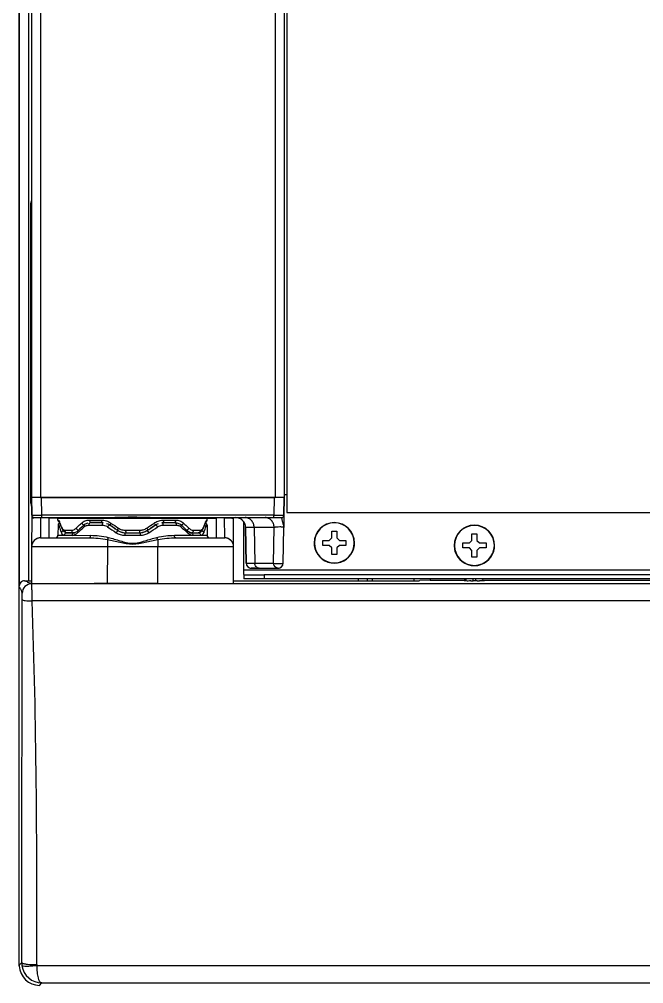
# Model space of a CAD drawing. Header units: millimetres. Extents: x -1584 to 3730, y -1918 to 2655.
# Drawn here: x 65.6 to 189, y -140.6 to 50.1 of the extents above; entities that cross this region are included whole.
import ezdxf

# ---------------------------------------------------------------- set-up
doc = ezdxf.new("R2010")
doc.units = ezdxf.units.MM
doc.header["$LTSCALE"] = 65.395
doc.layers.get('0').update_dxf_attribs({"linetype": 'CONTINUOUS'})
for name, color, linetype in [('02___PRT_ALL_AXES', 7, 'CONTINUOUS'), ('ASSI', 7, 'CONTINUOUS'), ('GEOM', 7, 'CONTINUOUS')]:
    doc.layers.add(name, color=color, linetype=linetype)

msp = doc.modelspace()

# ---------------------------------------------------------------- linework, layer by layer
at = {"linetype": 'Continuous'}
for p, q in [((118.46, 985.55), (118.46, -47.45)), ((67.96, 982.55), (67.96, -44.45)), ((69.76, 982.55), (69.76, -44.45)), ((116.16, 982.55), (116.16, -44.45)), ((117.96, 982.55), (117.96, -44.45)), ((68.02, -47.96), (67.96, -44.45)), ((67.96, -44.45), (68.02, -47.96)), ((69.16, -44.45), (67.96, -44.45)), ((69.2, -44.45), (69.16, -44.45)), ((69.76, -44.45), (69.2, -44.45)), ((69.96, -44.45), (69.76, -44.45)), ((69.76, -44.45), (69.96, -44.45)), ((115.96, -44.45), (69.96, -44.45)), ((70.02, -47.96), (69.96, -44.45)), ((69.96, -44.45), (115.96, -44.45)), ((115.96, -44.45), (115.9, -47.96)), ((116.16, -44.45), (115.96, -44.45)), ((115.96, -44.45), (116.16, -44.45)), ((116.71, -44.45), (116.16, -44.45)), ((116.76, -44.45), (116.71, -44.45)), ((117.96, -44.45), (116.76, -44.45)), ((117.9, -47.96), (117.96, -44.45)), ((117.96, -44.45), (117.9, -47.96)), ((118.46, -47.45), (875.46, -47.45)), ((68.52, -48.45), (70.02, -48.45)), ((70.02, -48.45), (70.02, -47.96)), ((115.9, -47.96), (70.02, -47.96)), ((70.02, -48.45), (73.17, -48.45)), ((73.17, -48.45), (84.47, -48.45)), ((87.96, -48.66), (73.21, -48.66)), ((73.21, -48.95), (73.27, -48.95)), ((73.45, -49.32), (73.45, -49.31)), ((73.49, -49.39), (73.51, -49.44)), ((73.58, -49.5), (73.58, -49.5)), ((73.6, -49.54), (73.61, -49.7)), ((79.43, -48.95), (81.8, -48.95)), ((79.72, -49.45), (80.84, -49.45)), ((79.74, -49.45), (79.72, -49.45)), ((79.72, -49.45), (80.2, -49.45)), ((80.2, -49.45), (81.09, -49.45)), ((80.84, -49.45), (81.09, -49.45)), ((81.09, -49.45), (81.11, -49.45)), ((81.09, -49.45), (81.11, -49.45)), ((81.11, -49.45), (82.01, -49.45)), ((81.11, -49.45), (81.52, -49.45)), ((81.52, -49.45), (82.01, -49.45)), ((82.01, -49.45), (82.02, -49.45)), ((82.01, -49.45), (82.01, -49.45)), ((82.01, -49.45), (82.15, -49.46)), ((82.01, -49.45), (82.01, -49.45)), ((102.71, -48.66), (87.96, -48.66)), ((91.44, -48.45), (102.75, -48.45)), ((93.76, -49.46), (93.91, -49.45)), ((93.9, -49.45), (93.91, -49.45)), ((93.91, -49.45), (94.8, -49.45)), ((93.91, -49.45), (93.91, -49.45)), ((94.12, -48.95), (96.49, -48.95)), ((94.8, -49.45), (94.83, -49.45)), ((94.83, -49.45), (95.08, -49.45)), ((95.08, -49.45), (96.2, -49.45)), ((96.2, -49.45), (96.18, -49.45)), ((102.32, -49.54), (102.31, -49.7)), ((102.33, -49.5), (102.34, -49.5)), ((102.39, -49.49), (102.41, -49.44)), ((102.41, -49.44), (102.43, -49.39)), ((102.43, -49.39), (102.46, -49.33)), ((102.46, -49.33), (102.47, -49.32)), ((102.47, -49.32), (102.47, -49.31)), ((102.65, -48.95), (102.71, -48.95)), ((102.75, -48.45), (115.9, -48.45)), ((115.9, -48.45), (115.9, -47.96)), ((115.9, -48.45), (117.4, -48.45)), ((117.4, -48.45), (117.4, -48.45)), ((117.9, -47.96), (117.85, -50.41)), ((73.57, -49.6), (73.61, -49.7)), ((73.61, -49.7), (73.61, -49.7)), ((73.9, -50.43), (74.04, -50.75)), ((74.02, -50.53), (74.04, -50.75)), ((74.04, -50.75), (74.04, -50.75)), ((74.56, -50.95), (75.92, -50.95)), ((74.95, -51.44), (75.01, -51.45)), ((75.01, -51.45), (75.2, -51.45)), ((75.01, -51.45), (75.01, -51.45)), ((75.2, -51.45), (75.49, -51.45)), ((75.49, -51.45), (75.77, -51.45)), ((75.77, -51.45), (76.13, -51.45)), ((76.13, -51.45), (76.33, -51.45)), ((83.55, -49.95), (83.55, -49.95)), ((84.98, -50.94), (85.42, -51.19)), ((84.98, -50.94), (84.98, -50.94)), ((86.49, -51.44), (86.64, -51.45)), ((86.59, -50.95), (89.33, -50.95)), ((86.64, -51.45), (86.64, -51.45)), ((86.64, -51.45), (86.95, -51.45)), ((86.95, -51.45), (87.03, -51.45)), ((87.03, -51.45), (87.68, -51.45)), ((87.68, -51.45), (88.24, -51.45)), ((88.24, -51.45), (88.89, -51.45)), ((88.89, -51.45), (88.97, -51.45)), ((88.97, -51.45), (89.28, -51.45)), ((89.28, -51.45), (89.43, -51.44)), ((89.28, -51.45), (89.28, -51.45)), ((90.8, -51.02), (90.94, -50.94)), ((90.94, -50.94), (90.94, -50.94)), ((92.37, -49.95), (92.49, -49.87)), ((92.37, -49.95), (92.37, -49.95)), ((99.59, -51.45), (99.65, -51.45)), ((99.59, -51.45), (99.8, -51.45)), ((99.65, -51.45), (100.84, -51.45)), ((99.8, -51.45), (100.15, -51.45)), ((99.99, -50.95), (101.36, -50.95)), ((100.15, -51.45), (100.43, -51.45)), ((100.43, -51.45), (100.73, -51.45)), ((100.73, -51.45), (100.91, -51.45)), ((100.84, -51.45), (100.91, -51.45)), ((100.9, -51.45), (100.96, -51.44)), ((100.91, -51.45), (100.91, -51.45)), ((101.88, -50.75), (102.02, -50.44)), ((101.9, -50.53), (101.88, -50.75)), ((101.88, -50.75), (101.88, -50.75)), ((102.31, -49.7), (102.31, -49.7)), ((110.32, -50.42), (110.44, -57.47)), ((110.32, -50.42), (110.32, -50.42)), ((110.44, -57.47), (110.32, -50.42)), ((112.01, -50.42), (110.32, -50.42)), ((112.01, -50.42), (112.14, -57.47)), ((115.97, -50.42), (112.01, -50.42)), ((115.84, -57.47), (115.97, -50.42)), ((117.73, -57.47), (117.85, -50.41)), ((127.36, -51.15), (128.36, -51.15)), ((127.36, -51.93), (127.36, -51.15)), ((128.36, -51.15), (128.36, -51.93)), ((125.56, -53.45), (125.56, -52.95)), ((125.56, -52.95), (126.34, -52.95)), ((126.34, -52.95), (126.86, -52.95)), ((126.86, -52.95), (127.36, -52.45)), ((127.36, -52.45), (127.36, -51.93)), ((128.36, -51.93), (128.36, -52.45)), ((128.36, -52.45), (128.86, -52.95)), ((128.86, -52.95), (129.38, -52.95)), ((129.38, -52.95), (130.16, -52.95)), ((130.16, -52.95), (130.16, -53.45)), ((154.56, -53.45), (155.06, -52.95)), ((155.06, -51.65), (156.06, -51.65)), ((155.06, -52.43), (155.06, -51.65)), ((155.06, -52.95), (155.06, -52.43)), ((156.06, -51.65), (156.06, -52.43)), ((156.06, -52.43), (156.06, -52.95)), ((156.06, -52.95), (156.56, -53.45)), ((125.56, -53.95), (125.56, -53.45)), ((126.34, -53.95), (125.56, -53.95)), ((126.86, -53.95), (126.34, -53.95)), ((127.36, -54.45), (126.86, -53.95)), ((127.36, -54.97), (127.36, -54.45)), ((127.36, -55.75), (127.36, -54.97)), ((128.86, -53.95), (128.36, -54.45)), ((128.36, -54.45), (128.36, -54.97)), ((128.36, -54.97), (128.36, -55.75)), ((129.38, -53.95), (128.86, -53.95)), ((130.16, -53.95), (129.38, -53.95)), ((130.16, -53.45), (130.16, -53.95)), ((153.26, -53.95), (153.26, -53.45)), ((153.26, -53.45), (154.04, -53.45)), ((153.26, -54.45), (153.26, -53.95)), ((154.04, -54.45), (153.26, -54.45)), ((154.04, -53.45), (154.56, -53.45)), ((154.56, -54.45), (154.04, -54.45)), ((155.06, -54.95), (154.56, -54.45)), ((155.06, -55.47), (155.06, -54.95)), ((156.56, -54.45), (156.06, -54.95)), ((156.06, -54.95), (156.06, -55.47)), ((156.56, -53.45), (157.08, -53.45)), ((157.08, -54.45), (156.56, -54.45)), ((157.08, -53.45), (157.86, -53.45)), ((157.86, -54.45), (157.08, -54.45)), ((157.86, -53.45), (157.86, -53.95)), ((157.86, -53.95), (157.86, -54.45)), ((128.36, -55.75), (127.36, -55.75)), ((155.06, -56.25), (155.06, -55.47)), ((156.06, -56.25), (155.06, -56.25)), ((156.06, -55.47), (156.06, -56.25)), ((110.44, -57.47), (112.14, -57.47)), ((112.19, -58.45), (111.44, -58.45)), ((111.44, -58.45), (113.02, -58.45)), ((112.14, -57.47), (115.84, -57.47)), ((113.02, -58.45), (116.73, -58.45))]:
    msp.add_line(p, q, dxfattribs=at)
for points in [[(73.45, -49.31), (73.44, -49.31), (73.46, -49.33), (73.49, -49.39)], [(73.49, -49.39), (73.51, -49.43), (73.57, -49.6)], [(73.51, -49.44), (73.51, -49.44), (73.53, -49.49)], [(102.31, -49.7), (102.34, -49.61), (102.41, -49.44)], [(102.41, -49.44), (102.41, -49.43), (102.43, -49.39)], [(73.61, -49.7), (73.72, -50), (73.9, -50.43)], [(74.04, -50.75), (74.25, -51.07), (74.38, -51.17)], [(74.38, -51.17), (74.61, -51.36), (74.95, -51.44)], [(82.8, -49.6), (83.11, -49.7), (83.55, -49.95)], [(83.55, -49.95), (83.96, -50.24), (84.54, -50.65), (84.98, -50.94)], [(85.42, -51.19), (86.11, -51.4), (86.49, -51.44)], [(89.43, -51.44), (89.78, -51.41), (90.48, -51.19), (90.8, -51.02)], [(90.94, -50.94), (91.36, -50.66), (91.95, -50.25), (92.37, -49.95)], [(92.49, -49.87), (92.88, -49.67), (93.11, -49.6)], [(100.96, -51.44), (101.3, -51.36), (101.54, -51.18)], [(101.54, -51.18), (101.66, -51.08), (101.88, -50.75)], [(102.02, -50.44), (102.2, -50.01), (102.31, -49.7)]]:
    msp.add_lwpolyline(points, dxfattribs=at)
for centre, radius, start, end in [((68.52, -47.95), 0.5, 181, 210.6677), ((68.52, -47.95), 0.5, 180.9998, 269.991), ((68.52, -47.95), 0.5, 210.6677, 224.4905), ((68.52, -47.95), 0.5, 224.4905, 240.3345), ((68.52, -47.95), 0.5, 240.3345, 270), ((73.71, -48.66), 0.5, 157.4989, 180), ((73.71, -48.95), 0.5, 180, 234.5291), ((73.71, -48.95), 0.5, 234.5291, 240.0084), ((73.71, -48.95), 0.5, 240.0084, 243.2396), ((68.89, -51.2), 4.98, 19.3808, 19.8577), ((80.83, -47), 7.67, 199.3873, 200.5402), ((79.72, -51.51), 2.06, 90.0081, 93.0946), ((164.59, 70.12), 144.44, 235.9373, 236.6406), ((4.48, 80.38), 156.78, 303.3868, 304.0347), ((94.22, -52.49), 3.56, 121.3195, 124.0803), ((96.2, -51.51), 2.06, 86.8993, 89.9923), ((95.09, -47), 7.66, 339.4587, 340.6128), ((107.02, -51.2), 4.98, 160.1424, 160.6195), ((102.21, -48.95), 0.5, 296.7615, 299.9917), ((102.21, -48.95), 0.5, 299.9917, 307.1124), ((102.21, -48.95), 0.5, 307.1124, 360), ((102.21, -48.66), 0.5, 0, 22.5111), ((108.32, -50.45), 2, 72.2025, 90.0028), ((108.32, -50.45), 2, 1, 90), ((108.32, -50.45), 2, 64.8584, 72.2025), ((108.32, -50.45), 2, 54.402, 64.8584), ((108.32, -50.45), 2, 45.1772, 54.402), ((108.32, -50.45), 2, 36.6014, 45.1772), ((108.32, -50.45), 2, 25.5146, 36.6014), ((117.4, -47.95), 0.5, 270.0066, 284.6402), ((117.4, -47.95), 0.5, 270, 284.6375), ((117.4, -47.95), 0.5, 284.6402, 299.6735), ((117.4, -47.95), 0.5, 284.6375, 299.6701), ((117.4, -47.95), 0.5, 299.6735, 324.7826), ((117.4, -47.95), 0.5, 299.6701, 324.7766), ((117.4, -47.95), 0.5, 324.7826, 329.3402), ((117.4, -47.95), 0.5, 324.7766, 329.334), ((117.4, -47.95), 0.5, 329.3402, 359.0045), ((117.4, -47.95), 0.5, 329.334, 359), ((81.06, -46.91), 7.91, 200.5431, 202.1901), ((81.61, -46.68), 8.51, 202.21, 206.855), ((76.33, -50.36), 1.09, 270.0352, 274.7607), ((76.3, -50.17), 1.28, 286.3626, 287.8597), ((99.63, -50.15), 1.31, 249.755, 253.3546), ((99.59, -50.36), 1.09, 265.1531, 269.9837), ((94.14, -46.61), 8.69, 333.1947, 337.7583), ((94.86, -46.91), 7.91, 337.8282, 339.4559), ((108.32, -50.45), 2, 18.8008, 25.5146), ((108.32, -50.45), 2, 1, 18.8008), ((111.44, -57.45), 1, 181, 203.25), ((111.44, -57.45), 1, 181, 269.9996), ((111.44, -57.45), 1, 203.25, 211.9825), ((111.44, -57.45), 1, 211.9825, 225.5), ((111.44, -57.45), 1, 225.5, 237.6277), ((111.44, -57.45), 1, 237.6277, 247.75), ((111.44, -57.45), 1, 247.75, 270), ((116.73, -57.45), 1, 270, 359), ((116.73, -57.45), 1, 270.0024, 292.0162), ((116.73, -57.45), 1, 292.0162, 313.9303), ((116.73, -57.45), 1, 313.9303, 314.9141), ((116.73, -57.45), 1, 336.4662, 359)]:
    msp.add_arc(centre, radius, start, end, dxfattribs=at)
for points, knots in [([(68.02, -47.96), (68.02, -47.96), (68.03, -47.96), (68.04, -47.96), (68.07, -47.96), (68.11, -47.96), (68.18, -47.96), (68.26, -47.96), (68.41, -47.96), (68.62, -47.96), (68.92, -47.96), (69.26, -47.96), (69.63, -47.96), (69.89, -47.96), (70.02, -47.96)], [0, 0, 0, 0, 0.00485, 0.010865, 0.019254, 0.043098, 0.07617, 0.118119, 0.168571, 0.292925, 0.444468, 0.617308, 0.804981, 1, 1, 1, 1]), ([(73.27, -48.95), (73.29, -48.95), (73.32, -48.97), (73.39, -49.06), (73.43, -49.15), (73.47, -49.22)], [0, 0, 0, 0, 0.120984, 0.321363, 1, 1, 1, 1]), ([(73.47, -49.22), (73.48, -49.24), (73.52, -49.33), (73.55, -49.42), (73.58, -49.5)], [0, 0, 0, 0, 0.221825, 1, 1, 1, 1]), ([(76.81, -50.53), (76.9, -50.44), (77.24, -50.11), (77.6, -49.78), (77.87, -49.54)], [0, 0, 0, 0, 0.244626, 1, 1, 1, 1]), ([(77.87, -49.54), (78.08, -49.35), (78.57, -49.05), (79.15, -48.95), (79.43, -48.95)], [0, 0, 0, 0, 0.500153, 1, 1, 1, 1]), ([(77.87, -49.54), (77.92, -49.66), (78.04, -49.79), (78.18, -49.89), (78.22, -49.9)], [0, 0, 0, 0, 0.757469, 1, 1, 1, 1]), ([(79.43, -48.95), (79.43, -49.05), (79.46, -49.22), (79.56, -49.38), (79.63, -49.42)], [0, 0, 0, 0, 0.561502, 1, 1, 1, 1]), ([(81.8, -48.95), (82.13, -48.95), (82.8, -49.06), (83.41, -49.35), (83.69, -49.54)], [0, 0, 0, 0, 0.491526, 1, 1, 1, 1]), ([(81.8, -48.95), (81.8, -49.01), (81.81, -49.14), (81.85, -49.31), (81.94, -49.45), (82.01, -49.45)], [0, 0, 0, 0, 0.337362, 0.634129, 1, 1, 1, 1]), ([(83.69, -49.54), (83.63, -49.63), (83.57, -49.75), (83.52, -49.88), (83.53, -49.94), (83.55, -49.95)], [0, 0, 0, 0, 0.673232, 0.885189, 1, 1, 1, 1]), ([(87.96, -48.38), (87.38, -48.38), (86.21, -48.41), (85.05, -48.45), (84.47, -48.45)], [0, 0, 0, 0, 0.501214, 1, 1, 1, 1]), ([(91.44, -48.45), (90.86, -48.45), (89.7, -48.41), (88.54, -48.38), (87.96, -48.38)], [0, 0, 0, 0, 0.498786, 1, 1, 1, 1]), ([(92.23, -49.54), (92.27, -49.61), (92.34, -49.72), (92.39, -49.85), (92.39, -49.9)], [0, 0, 0, 0, 0.60056, 1, 1, 1, 1]), ([(92.37, -49.45), (92.64, -49.29), (93.2, -49.04), (93.82, -48.95), (94.12, -48.95)], [0, 0, 0, 0, 0.507909, 1, 1, 1, 1]), ([(94.12, -48.95), (94.12, -49.01), (94.11, -49.14), (94.07, -49.31), (93.98, -49.45), (93.91, -49.45)], [0, 0, 0, 0, 0.337366, 0.634134, 1, 1, 1, 1]), ([(96.49, -48.95), (96.49, -49.05), (96.46, -49.22), (96.36, -49.38), (96.29, -49.42)], [0, 0, 0, 0, 0.561454, 1, 1, 1, 1]), ([(96.49, -48.95), (96.77, -48.95), (97.34, -49.05), (97.84, -49.35), (98.05, -49.54)], [0, 0, 0, 0, 0.499841, 1, 1, 1, 1]), ([(98.05, -49.54), (97.99, -49.66), (97.88, -49.79), (97.74, -49.89), (97.7, -49.9)], [0, 0, 0, 0, 0.757479, 1, 1, 1, 1]), ([(98.05, -49.54), (98.14, -49.62), (98.5, -49.95), (98.85, -50.28), (99.1, -50.53)], [0, 0, 0, 0, 0.25535, 1, 1, 1, 1]), ([(102.34, -49.5), (102.35, -49.47), (102.38, -49.38), (102.42, -49.28), (102.45, -49.22)], [0, 0, 0, 0, 0.277712, 1, 1, 1, 1]), ([(102.45, -49.22), (102.48, -49.15), (102.53, -49.06), (102.6, -48.97), (102.63, -48.95), (102.65, -48.95)], [0, 0, 0, 0, 0.678671, 0.879044, 1, 1, 1, 1]), ([(112.01, -50.42), (112.01, -50.16), (111.91, -49.65), (111.53, -49), (110.94, -48.56), (110.47, -48.45), (110.24, -48.45)], [0, 0, 0, 0, 0.263695, 0.51941, 0.763809, 1, 1, 1, 1]), ([(115.97, -50.42), (115.96, -50.16), (115.87, -49.65), (115.48, -49), (114.9, -48.56), (114.42, -48.45), (114.19, -48.45)], [0, 0, 0, 0, 0.263695, 0.51941, 0.763809, 1, 1, 1, 1]), ([(115.9, -47.96), (116.03, -47.96), (116.28, -47.96), (116.65, -47.96), (116.99, -47.96), (117.29, -47.96), (117.51, -47.96), (117.66, -47.96), (117.74, -47.96), (117.81, -47.96), (117.85, -47.96), (117.87, -47.96), (117.89, -47.96), (117.9, -47.96), (117.9, -47.96)], [0, 0, 0, 0, 0.19502, 0.382696, 0.555536, 0.707078, 0.831432, 0.881883, 0.923832, 0.956903, 0.980747, 0.989136, 0.99515, 1, 1, 1, 1]), ([(117.4, -48.45), (117.4, -48.45), (117.41, -48.47), (117.42, -48.51), (117.44, -48.57), (117.45, -48.65), (117.48, -48.75), (117.51, -48.92), (117.57, -49.16), (117.65, -49.47), (117.75, -49.78), (117.83, -50.1), (117.86, -50.31), (117.85, -50.42)], [0, 0, 0, 0, 0.008206, 0.027598, 0.058489, 0.100333, 0.152261, 0.213168, 0.356559, 0.518371, 0.685346, 0.846706, 1, 1, 1, 1]), ([(74.02, -50.53), (74.03, -50.55), (74.07, -50.63), (74.13, -50.71), (74.17, -50.76)], [0, 0, 0, 0, 0.269391, 1, 1, 1, 1]), ([(74.17, -50.76), (74.22, -50.82), (74.34, -50.91), (74.49, -50.95), (74.56, -50.95)], [0, 0, 0, 0, 0.524547, 1, 1, 1, 1]), ([(74.56, -50.95), (74.56, -51.04), (74.6, -51.21), (74.71, -51.34), (74.78, -51.38)], [0, 0, 0, 0, 0.509934, 1, 1, 1, 1]), ([(75.92, -50.95), (76.08, -50.95), (76.41, -50.86), (76.69, -50.65), (76.81, -50.53)], [0, 0, 0, 0, 0.460732, 1, 1, 1, 1]), ([(75.92, -50.95), (75.92, -51.04), (75.96, -51.2), (76.06, -51.34), (76.13, -51.38)], [0, 0, 0, 0, 0.520013, 1, 1, 1, 1]), ([(76.13, -51.38), (76.14, -51.39), (76.2, -51.43), (76.28, -51.45), (76.33, -51.45)], [0, 0, 0, 0, 0.258819, 1, 1, 1, 1]), ([(76.81, -50.53), (76.84, -50.58), (76.95, -50.76), (77.15, -50.91), (77.31, -50.94)], [0, 0, 0, 0, 0.253555, 1, 1, 1, 1]), ([(78.22, -49.9), (78.23, -49.91), (78.28, -49.93), (78.33, -49.95), (78.37, -49.95)], [0, 0, 0, 0, 0.268647, 1, 1, 1, 1]), ([(85.16, -50.53), (85.13, -50.58), (85.07, -50.66), (85.01, -50.79), (84.97, -50.87), (84.96, -50.93), (84.98, -50.94)], [0, 0, 0, 0, 0.377558, 0.693216, 0.905617, 1, 1, 1, 1]), ([(85.16, -50.53), (85.37, -50.66), (85.84, -50.88), (86.34, -50.95), (86.59, -50.95)], [0, 0, 0, 0, 0.498793, 1, 1, 1, 1]), ([(86.59, -50.95), (86.59, -50.97), (86.59, -51.05), (86.59, -51.14), (86.6, -51.2)], [0, 0, 0, 0, 0.259109, 1, 1, 1, 1]), ([(86.6, -51.2), (86.6, -51.22), (86.6, -51.3), (86.61, -51.37), (86.62, -51.42)], [0, 0, 0, 0, 0.32018, 1, 1, 1, 1]), ([(86.62, -51.42), (86.62, -51.42), (86.63, -51.44), (86.63, -51.45), (86.64, -51.45)], [0, 0, 0, 0, 0.687314, 1, 1, 1, 1]), ([(89.3, -51.42), (89.29, -51.42), (89.29, -51.44), (89.28, -51.45), (89.28, -51.45)], [0, 0, 0, 0, 0.687317, 1, 1, 1, 1]), ([(89.32, -51.2), (89.32, -51.22), (89.31, -51.3), (89.31, -51.37), (89.3, -51.42)], [0, 0, 0, 0, 0.320178, 1, 1, 1, 1]), ([(89.33, -50.95), (89.33, -50.97), (89.32, -51.05), (89.32, -51.14), (89.32, -51.2)], [0, 0, 0, 0, 0.259109, 1, 1, 1, 1]), ([(89.33, -50.95), (89.58, -50.95), (90.08, -50.88), (90.55, -50.66), (90.76, -50.53)], [0, 0, 0, 0, 0.501209, 1, 1, 1, 1]), ([(90.76, -50.53), (90.79, -50.58), (90.84, -50.66), (90.91, -50.79), (90.94, -50.87), (90.95, -50.93), (90.94, -50.94)], [0, 0, 0, 0, 0.377543, 0.693205, 0.905615, 1, 1, 1, 1]), ([(92.39, -49.9), (92.39, -49.91), (92.39, -49.93), (92.38, -49.95), (92.37, -49.95)], [0, 0, 0, 0, 0.316513, 1, 1, 1, 1]), ([(97.7, -49.9), (97.69, -49.91), (97.64, -49.93), (97.59, -49.95), (97.55, -49.95)], [0, 0, 0, 0, 0.268658, 1, 1, 1, 1]), ([(99.1, -50.53), (99.08, -50.58), (98.97, -50.76), (98.77, -50.91), (98.61, -50.94)], [0, 0, 0, 0, 0.253565, 1, 1, 1, 1]), ([(99.1, -50.53), (99.23, -50.65), (99.5, -50.86), (99.84, -50.95), (99.99, -50.95)], [0, 0, 0, 0, 0.539221, 1, 1, 1, 1]), ([(99.79, -51.38), (99.78, -51.39), (99.71, -51.43), (99.64, -51.45), (99.59, -51.45)], [0, 0, 0, 0, 0.258818, 1, 1, 1, 1]), ([(99.99, -50.95), (99.99, -51.04), (99.96, -51.2), (99.85, -51.34), (99.79, -51.38)], [0, 0, 0, 0, 0.520014, 1, 1, 1, 1]), ([(101.36, -50.95), (101.36, -51.04), (101.32, -51.21), (101.2, -51.34), (101.13, -51.38)], [0, 0, 0, 0, 0.509934, 1, 1, 1, 1]), ([(101.36, -50.95), (101.43, -50.95), (101.58, -50.91), (101.7, -50.82), (101.75, -50.76)], [0, 0, 0, 0, 0.475419, 1, 1, 1, 1]), ([(101.75, -50.76), (101.76, -50.74), (101.82, -50.67), (101.87, -50.59), (101.9, -50.53)], [0, 0, 0, 0, 0.231641, 1, 1, 1, 1]), ([(117.85, -50.42), (117.85, -50.39), (117.76, -50.35), (117.62, -50.33), (117.38, -50.31), (116.98, -50.3), (116.56, -50.32), (116.19, -50.36), (116.03, -50.4), (115.97, -50.42)], [0, 0, 0, 0, 0.036013, 0.119644, 0.247793, 0.407782, 0.749916, 0.894102, 1, 1, 1, 1]), ([(113.02, -58.45), (112.91, -58.45), (112.67, -58.4), (112.38, -58.17), (112.19, -57.85), (112.14, -57.6), (112.14, -57.47)], [0, 0, 0, 0, 0.236162, 0.480587, 0.736337, 1, 1, 1, 1]), ([(115.84, -57.47), (116, -57.49), (116.27, -57.51), (116.64, -57.52), (116.96, -57.52), (117.25, -57.52), (117.47, -57.51), (117.6, -57.5), (117.67, -57.49), (117.71, -57.48), (117.73, -57.47), (117.73, -57.47)], [0, 0, 0, 0, 0.250957, 0.419807, 0.593954, 0.754394, 0.883695, 0.932133, 0.967984, 0.990421, 1, 1, 1, 1]), ([(116.73, -58.45), (116.62, -58.45), (116.38, -58.4), (116.09, -58.17), (115.89, -57.85), (115.85, -57.6), (115.84, -57.47)], [0, 0, 0, 0, 0.236308, 0.480761, 0.736435, 1, 1, 1, 1])]:
    msp.add_open_spline(points, degree=3, knots=knots, dxfattribs=at)
for points in [[(73.27, -48.95), (73.27, -49.04), (73.3, -49.13), (73.34, -49.2)], [(73.34, -49.2), (73.38, -49.27), (73.45, -49.34), (73.52, -49.38)], [(79.63, -49.42), (79.66, -49.44), (79.69, -49.45), (79.72, -49.45)], [(96.29, -49.42), (96.26, -49.44), (96.23, -49.45), (96.2, -49.45)], [(102.58, -49.2), (102.54, -49.27), (102.47, -49.34), (102.4, -49.38)], [(102.65, -48.95), (102.65, -49.04), (102.62, -49.13), (102.58, -49.2)], [(74.78, -51.38), (74.85, -51.43), (74.93, -51.45), (75.01, -51.45)], [(76.42, -51.45), (76.5, -51.44), (76.58, -51.42), (76.66, -51.4)], [(99.26, -51.4), (99.33, -51.42), (99.41, -51.44), (99.49, -51.45)], [(101.13, -51.38), (101.07, -51.43), (100.99, -51.45), (100.91, -51.45)]]:
    msp.add_open_spline(points, degree=3, dxfattribs=at)
at = {"layer": '02___PRT_ALL_AXES', "linetype": 'Continuous'}
for p, q in [((73.21, -48.95), (73.21, -48.66)), ((102.71, -48.95), (102.71, -48.66))]:
    msp.add_line(p, q, dxfattribs=at)
at = {"layer": 'ASSI', "linetype": 'Continuous'}
for centre, radius, start, end in [((127.86, -53.45), 4, 0, 180), ((127.86, -53.45), 4, 0, 180), ((127.86, -53.45), 4, 0, 180), ((127.86, -53.45), 3.95, 0, 180), ((155.56, -53.95), 4, 0, 180), ((155.56, -53.95), 4, 0, 180), ((155.56, -53.95), 4, 0, 180), ((155.56, -53.95), 3.95, 0, 180), ((127.86, -53.45), 4, 180, 196.2728), ((127.86, -53.45), 4, 180, 196.2728), ((127.86, -53.45), 4, 180, 196.3063), ((127.86, -53.45), 3.95, 180, 360), ((127.86, -53.45), 4, 196.2728, 343.7272), ((127.86, -53.45), 4, 196.3063, 343.6937), ((127.86, -53.45), 4, 343.7272, 360), ((127.86, -53.45), 4, 343.7272, 360), ((127.86, -53.45), 4, 343.6937, 360), ((155.56, -53.95), 4, 180, 196.2728), ((155.56, -53.95), 4, 180, 196.2728), ((155.56, -53.95), 4, 180, 196.3063), ((155.56, -53.95), 3.95, 180, 360), ((155.56, -53.95), 4, 196.2728, 343.7272), ((155.56, -53.95), 4, 196.3063, 343.6937), ((155.56, -53.95), 4, 343.7272, 360), ((155.56, -53.95), 4, 343.7272, 360), ((155.56, -53.95), 4, 343.6937, 360)]:
    msp.add_arc(centre, radius, start, end, dxfattribs=at)
at = {"layer": 'GEOM', "linetype": 'Continuous'}
for p, q in [((65.56, -61.97), (65.56, 982.35)), ((65.56, 982.35), (65.56, -61.97)), ((67.36, 982.35), (67.36, -60.95)), ((67.76, 13.15), (67.76, -45.25)), ((118, -43.95), (117.96, -43.95)), ((118.46, -43.95), (118, -43.95)), ((68.02, -48.54), (68, -54.19)), ((68.02, -47.96), (68.02, -48.54)), ((69.77, -48.52), (69.75, -52.45)), ((69.77, -48.45), (69.77, -48.52)), ((70.02, -48.52), (69.77, -48.52)), ((71.42, -48.52), (70.02, -48.52)), ((71.42, -48.52), (71.42, -48.45)), ((71.42, -48.52), (71.42, -52.45)), ((73.19, -48.52), (73.17, -48.52)), ((73.21, -48.52), (73.19, -48.52)), ((73.24, -48.52), (73.21, -48.52)), ((79.74, -49.45), (79.72, -49.45)), ((79.72, -49.45), (79.74, -49.45)), ((80.2, -49.45), (79.74, -49.45)), ((79.74, -49.45), (80.2, -49.45)), ((80.84, -49.45), (80.2, -49.45)), ((80.2, -49.45), (80.84, -49.45)), ((81.09, -49.45), (80.84, -49.45)), ((80.84, -49.45), (81.09, -49.45)), ((81.11, -49.45), (81.09, -49.45)), ((81.09, -49.45), (81.52, -49.45)), ((81.52, -49.45), (81.11, -49.45)), ((82.01, -49.45), (81.52, -49.45)), ((81.52, -49.45), (82.01, -49.45)), ((93.91, -49.45), (94.83, -49.45)), ((94.83, -49.45), (95.07, -49.45)), ((95.07, -49.45), (96.18, -49.45)), ((96.18, -49.45), (96.2, -49.45)), ((102.71, -48.52), (102.68, -48.52)), ((102.73, -48.52), (102.71, -48.52)), ((102.75, -48.52), (102.73, -48.52)), ((104.49, -48.45), (104.49, -48.52)), ((104.49, -48.52), (104.49, -52.45)), ((106.16, -48.52), (104.49, -48.52)), ((106.16, -48.52), (106.16, -48.45)), ((106.18, -52.45), (106.16, -48.52)), ((107.91, -48.54), (107.91, -48.45)), ((107.91, -48.54), (107.91, -48.45)), ((107.93, -54.19), (107.91, -48.54)), ((73.23, -49.95), (73.21, -51.95)), ((73.23, -49.95), (73.31, -49.95)), ((75.01, -51.45), (74.95, -51.45)), ((74.95, -51.45), (75.01, -51.45)), ((75.02, -51.45), (75.01, -51.45)), ((75.01, -51.45), (75.02, -51.45)), ((76.33, -51.45), (75.02, -51.45)), ((75.02, -51.45), (75.2, -51.45)), ((75.2, -51.45), (75.49, -51.45)), ((75.49, -51.45), (75.77, -51.45)), ((75.77, -51.45), (76.13, -51.45)), ((76.13, -51.45), (76.33, -51.45)), ((76.42, -51.45), (76.33, -51.45)), ((76.33, -51.45), (76.42, -51.45)), ((76.61, -51.42), (76.42, -51.45)), ((76.42, -51.45), (76.42, -51.45)), ((76.95, -51.24), (76.61, -51.42)), ((77.14, -51.09), (76.95, -51.24)), ((77.14, -51.08), (77.14, -51.09)), ((78.4, -49.91), (78.22, -50.07)), ((78.4, -49.91), (78.4, -49.91)), ((79.32, -49.95), (81.95, -49.95)), ((83.45, -49.87), (83.55, -49.94)), ((84.74, -50.77), (84.98, -50.94)), ((84.98, -50.94), (85.02, -50.97)), ((85.02, -50.97), (85.11, -51.03)), ((85.11, -51.03), (85.12, -51.02)), ((86.49, -51.45), (86.64, -51.45)), ((86.64, -51.45), (87.03, -51.45)), ((87.03, -51.45), (87.07, -51.45)), ((87.07, -51.45), (87.68, -51.45)), ((87.68, -51.45), (88.24, -51.45)), ((88.24, -51.45), (88.85, -51.45)), ((88.85, -51.45), (88.89, -51.45)), ((88.89, -51.45), (89.28, -51.45)), ((89.28, -51.45), (89.43, -51.45)), ((90.79, -51.02), (90.81, -51.03)), ((90.81, -51.03), (90.9, -50.96)), ((90.9, -50.96), (90.94, -50.94)), ((90.94, -50.94), (91.18, -50.77)), ((92.37, -49.94), (92.46, -49.87)), ((93.97, -49.95), (96.6, -49.95)), ((97.7, -50.07), (97.52, -49.91)), ((97.52, -49.91), (97.52, -49.91)), ((98.78, -51.08), (98.78, -51.09)), ((98.95, -51.23), (98.78, -51.09)), ((99.3, -51.42), (98.95, -51.23)), ((99.49, -51.45), (99.3, -51.42)), ((99.49, -51.45), (99.59, -51.45)), ((99.49, -51.45), (99.49, -51.45)), ((99.59, -51.45), (99.65, -51.45)), ((99.65, -51.45), (99.8, -51.45)), ((99.8, -51.45), (100.15, -51.45)), ((100.15, -51.45), (100.43, -51.45)), ((100.43, -51.45), (100.73, -51.45)), ((100.73, -51.45), (100.84, -51.45)), ((100.84, -51.45), (100.9, -51.45)), ((100.9, -51.45), (100.97, -51.45)), ((102.61, -49.95), (102.69, -49.95)), ((102.69, -49.95), (102.7, -51.95)), ((109.96, -50.42), (109.96, -49.75)), ((109.96, -58.75), (109.96, -50.42)), ((69.75, -52.45), (72.71, -52.45)), ((72.71, -52.45), (72.74, -52.45)), ((72.74, -52.45), (79.4, -52.45)), ((73.21, -51.95), (74.5, -51.95)), ((76.03, -51.96), (79.68, -51.95)), ((82.99, -52.77), (82.99, -54.17)), ((86.43, -51.95), (89.48, -51.95)), ((92.93, -52.77), (92.93, -54.17)), ((96.23, -51.95), (99.91, -51.95)), ((96.51, -52.45), (103.2, -52.45)), ((101.41, -51.95), (102.7, -51.95)), ((103.2, -52.45), (106.18, -52.45)), ((68, -54.19), (67.96, -61.45)), ((68, -54.19), (67.96, -61.45)), ((82.99, -54.17), (82.96, -61.45)), ((82.99, -54.17), (92.93, -54.17)), ((92.95, -61.45), (92.93, -54.17)), ((107.95, -61.45), (107.93, -54.19)), ((109.96, -59.13), (109.96, -58.75)), ((109.96, -58.75), (881.16, -58.75)), ((66.58, -60.95), (67.86, -60.95)), ((67.86, -60.95), (67.94, -60.99)), ((107.95, -60.95), (109.96, -60.95)), ((109.96, -59.46), (109.96, -59.13)), ((109.96, -59.67), (109.96, -59.46)), ((109.96, -59.75), (109.96, -60.55)), ((109.96, -59.75), (111.13, -59.75)), ((111.13, -60.55), (109.96, -60.55)), ((109.96, -60.95), (113.96, -60.95)), ((111.13, -59.75), (112.43, -59.75)), ((112.43, -60.55), (111.13, -60.55)), ((112.43, -59.75), (113.96, -59.75)), ((113.96, -60.55), (112.43, -60.55)), ((113.96, -59.75), (113.96, -60.55)), ((877.16, -59.75), (113.96, -59.75)), ((877.16, -60.55), (113.96, -60.55)), ((113.96, -60.95), (139.86, -60.95)), ((132.56, -60.55), (132.56, -60.95)), ((134.36, -60.55), (134.36, -60.95)), ((135.36, -60.55), (135.36, -60.95)), ((143.56, -60.55), (143.56, -60.93)), ((146.79, -60.81), (144.79, -60.91)), ((146.79, -60.55), (146.79, -60.81)), ((146.79, -60.81), (153.35, -60.81)), ((153.35, -60.81), (153.54, -60.91)), ((155.29, -60.92), (155.29, -60.67)), ((155.29, -60.92), (155.83, -60.92)), ((155.83, -60.92), (155.83, -60.67)), ((155.83, -60.92), (156.09, -60.92)), ((157.58, -60.91), (157.76, -60.82)), ((157.76, -60.82), (238.36, -60.82)), ((65.56, -136.46), (65.56, -61.97)), ((82.96, -61.52), (68.02, -61.52)), ((80.46, -61.45), (80.36, -61.45)), ((82.96, -61.45), (80.46, -61.45)), ((85.33, -61.45), (82.96, -61.45)), ((92.95, -61.52), (82.96, -61.52)), ((90.59, -61.45), (85.33, -61.45)), ((92.95, -61.45), (90.59, -61.45)), ((107.95, -61.52), (92.95, -61.52)), ((883.6, -61.52), (107.95, -61.52)), ((191.56, -64.91), (68.1, -64.91)), ((65.56, -136.95), (65.56, -136.46)), ((65.56, -136.95), (66.05, -136.46)), ((65.56, -137.15), (65.56, -136.95)), ((65.56, -136.95), (65.56, -137.15)), ((69.05, -136.99), (212.78, -136.99)), ((69.56, -140.95), (70.04, -140.47)), ((70.04, -140.47), (212.78, -140.47))]:
    msp.add_line(p, q, dxfattribs=at)
for points in [[(79.11, -49.52), (78.61, -49.75), (78.4, -49.91)], [(97.52, -49.91), (97.29, -49.74), (96.8, -49.52), (96.31, -49.45)], [(78.22, -50.07), (78.02, -50.25), (77.47, -50.76), (77.14, -51.08)], [(98.78, -51.08), (98.43, -50.74), (97.88, -50.24), (97.7, -50.07)]]:
    msp.add_lwpolyline(points, dxfattribs=at)
for centre, radius, start, end in [((71.76, 13.15), 4, 165.048, 180), ((69.26, -45.25), 1.5, 180, 213.4433), ((69.37, -136.49), 87.97, 89.74, 90.4099), ((72.48, 441.64), 490.16, 269.8762, 270.0801), ((73.73, -49.95), 0.5, 112.375, 134.75), ((73.81, -49.95), 0.498, 127.1252, 134.8935), ((73.81, -49.95), 0.5, 122.2743, 127.1273), ((102.19, -49.95), 0.5, 45.25, 67.625), ((102.11, -49.95), 0.5, 52.8763, 57.7171), ((102.11, -49.95), 0.498, 45.1082, 52.8783), ((103.43, 452.57), 501.1, 269.9221, 270.1216), ((106.96, -49.75), 3, 0, 11.388), ((73.73, -49.95), 0.5, 134.75, 179.5), ((73.99, -50.44), 0.564, 121.1027, 126.8531), ((75.46, -49.69), 2.41, 313.0404, 313.539), ((95.53, -70.82), 26.73, 132.9178, 133.5275), ((79.38, -51.43), 1.5, 122.4898, 130.3158), ((79.34, -51.37), 1.43, 117.3257, 122.4638), ((149.63, 46.41), 117.42, 235.4402, 236.4442), ((154.16, 49.97), 122.34, 234.7529, 235.4338), ((91.75, -48.25), 2.93, 249.1525, 251.0357), ((21.78, 49.94), 122.31, 304.5671, 305.2471), ((20.81, 54.52), 127.2, 303.5945, 304.5212), ((96.58, -51.37), 1.43, 57.5222, 62.6663), ((96.54, -51.43), 1.5, 49.6842, 57.4963), ((80.45, -70.75), 26.64, 46.472, 47.0098), ((100.51, -49.64), 2.48, 226.461, 226.9657), ((101.93, -50.44), 0.564, 53.1516, 58.9201), ((102.19, -49.95), 0.5, 0.5, 45.25), ((69.75, -54.2), 1.75, 90.001, 179.75), ((69.75, -54.2), 1.75, 143.8499, 155.1669), ((69.75, -54.2), 1.75, 135.3213, 143.8499), ((69.75, -54.2), 1.75, 125.8999, 135.3213), ((69.75, -54.2), 1.75, 115.4532, 125.8999), ((69.75, -54.2), 1.75, 107.9499, 115.4532), ((69.75, -54.2), 1.75, 90, 107.9499), ((72.71, -51.95), 0.5, 270, 359.5), ((103.2, -51.95), 0.5, 180.5, 270), ((106.18, -54.2), 1.75, 0.2, 90), ((106.18, -54.2), 1.75, 72.0395, 90), ((106.18, -54.2), 1.75, 65.3419, 72.0395), ((106.18, -54.2), 1.75, 54.0791, 65.3419), ((106.18, -54.2), 1.75, 45.4931, 54.0791), ((106.18, -54.2), 1.75, 36.1187, 45.4931), ((106.18, -54.2), 1.75, 25.6231, 36.1187), ((69.75, -54.2), 1.75, 161.7999, 179.75), ((69.75, -54.2), 1.75, 155.1669, 161.7999), ((106.18, -54.2), 1.75, 18.1584, 25.6231), ((106.18, -54.2), 1.75, 0.1981, 18.1584), ((66.58, -61.97), 1.02, 89.9648, 180.0342), ((155.29, 135.18), 196.11, 269.8706, 270.0004), ((155.88, 111.33), 172.26, 270.0704, 270.2394), ((68.02, -63.42), 1.89, 90.0464, 179.9536), ((69.05, -56.23), 5.39, 258.0053, 259.0212), ((-472.59, -71.68), 540.74, 0.7167, 0.8688), ((70.05, -136.46), 4, 179.9909, 187.9785), ((70.06, -136.46), 4.01, 187.9633, 269.7496), ((70.3, -136.85), 1.25, 180.1243, 186.629)]:
    msp.add_arc(centre, radius, start, end, dxfattribs=at)
for centre, major_axis, ratio, start_param, end_param in [((67.86, -60.75), (0.179, -0.089), 0.99981, -1.107103, -0.583661), ((139.86, -60.91), (5, 0), 0.008727, -1.570796, -0.174533), ((153.35, -60.31), (0.447, -0.224), 0.99981, -1.107103, -0.059988), ((69.56, -136.95), (2.83, 2.83), 0.999924, -3.926953, -3.88513), ((69.56, -136.95), (2.83, 2.83), 0.999924, -3.88513, -2.356233)]:
    msp.add_ellipse(centre, major_axis=major_axis, ratio=ratio, start_param=start_param, end_param=end_param, dxfattribs=at)
for points, knots in [([(68.35, -48.53), (68.31, -48.53), (68.22, -48.53), (68.13, -48.53), (68.07, -48.54), (68.04, -48.54), (68.03, -48.54), (68.02, -48.54), (68.02, -48.54)], [0, 0, 0, 0, 0.428089, 0.741952, 0.853348, 0.933568, 0.982329, 1, 1, 1, 1]), ([(68.74, -48.52), (68.71, -48.52), (68.58, -48.52), (68.45, -48.52), (68.35, -48.53)], [0, 0, 0, 0, 0.278594, 1, 1, 1, 1]), ([(79.61, -49.45), (79.53, -49.45), (79.4, -49.57), (79.33, -49.76), (79.32, -49.88), (79.32, -49.95)], [0, 0, 0, 0, 0.409233, 0.68965, 1, 1, 1, 1]), ([(82.07, -49.49), (82.06, -49.5), (82.01, -49.58), (81.98, -49.68), (81.97, -49.76)], [0, 0, 0, 0, 0.198554, 1, 1, 1, 1]), ([(93.84, -49.49), (93.86, -49.5), (93.91, -49.58), (93.94, -49.68), (93.95, -49.76)], [0, 0, 0, 0, 0.19856, 1, 1, 1, 1]), ([(96.31, -49.45), (96.39, -49.45), (96.52, -49.57), (96.58, -49.76), (96.6, -49.88), (96.6, -49.95)], [0, 0, 0, 0, 0.409236, 0.689652, 1, 1, 1, 1]), ([(106.16, -48.52), (106.38, -48.52), (106.71, -48.52), (107.12, -48.52), (107.38, -48.52), (107.57, -48.53), (107.7, -48.53), (107.77, -48.53), (107.83, -48.54), (107.87, -48.54), (107.89, -48.54), (107.91, -48.54), (107.91, -48.54)], [0, 0, 0, 0, 0.382508, 0.555268, 0.706684, 0.83103, 0.881457, 0.923426, 0.956515, 0.980382, 0.994876, 1, 1, 1, 1]), ([(73.31, -49.95), (73.32, -49.95), (73.36, -49.98), (73.41, -50.09), (73.45, -50.2), (73.47, -50.28)], [0, 0, 0, 0, 0.105626, 0.302204, 1, 1, 1, 1]), ([(73.65, -49.99), (73.63, -50.01), (73.54, -50.09), (73.48, -50.2), (73.47, -50.28)], [0, 0, 0, 0, 0.266813, 1, 1, 1, 1]), ([(73.47, -50.28), (73.5, -50.38), (73.61, -50.77), (73.76, -51.16), (73.89, -51.44)], [0, 0, 0, 0, 0.244914, 1, 1, 1, 1]), ([(74.24, -51.06), (74.16, -51.09), (74, -51.19), (73.9, -51.35), (73.89, -51.44)], [0, 0, 0, 0, 0.522789, 1, 1, 1, 1]), ([(73.89, -51.44), (73.95, -51.58), (74.1, -51.83), (74.38, -51.95), (74.5, -51.95)], [0, 0, 0, 0, 0.557749, 1, 1, 1, 1]), ([(74.78, -51.49), (74.69, -51.53), (74.54, -51.66), (74.49, -51.86), (74.49, -51.95)], [0, 0, 0, 0, 0.488427, 1, 1, 1, 1]), ([(76.27, -51.49), (76.19, -51.53), (76.06, -51.67), (76.02, -51.86), (76.02, -51.95)], [0, 0, 0, 0, 0.474586, 1, 1, 1, 1]), ([(76.03, -51.96), (76.12, -51.96), (76.3, -51.91), (76.69, -51.79), (76.95, -51.6), (77.1, -51.45)], [0, 0, 0, 0, 0.224081, 0.463055, 1, 1, 1, 1]), ([(77.14, -51.09), (77.1, -51.12), (77.05, -51.25), (77.09, -51.37), (77.12, -51.44)], [0, 0, 0, 0, 0.438215, 1, 1, 1, 1]), ([(77.33, -51.24), (77.41, -51.16), (77.77, -50.84), (78.13, -50.52), (78.41, -50.28)], [0, 0, 0, 0, 0.245066, 1, 1, 1, 1]), ([(78.4, -49.91), (78.38, -49.93), (78.31, -50.05), (78.36, -50.19), (78.41, -50.28)], [0, 0, 0, 0, 0.197086, 1, 1, 1, 1]), ([(81.95, -49.95), (82.04, -49.95), (82.42, -49.97), (82.79, -50.12), (83.02, -50.28)], [0, 0, 0, 0, 0.246804, 1, 1, 1, 1]), ([(83.26, -49.99), (83.24, -50.01), (83.15, -50.1), (83.07, -50.2), (83.02, -50.28)], [0, 0, 0, 0, 0.231486, 1, 1, 1, 1]), ([(83.43, -49.88), (83.42, -49.88), (83.35, -49.91), (83.3, -49.95), (83.26, -49.99)], [0, 0, 0, 0, 0.183797, 1, 1, 1, 1]), ([(84.95, -51.14), (84.93, -51.16), (84.85, -51.26), (84.78, -51.36), (84.73, -51.44)], [0, 0, 0, 0, 0.224993, 1, 1, 1, 1]), ([(84.73, -51.44), (84.98, -51.6), (85.53, -51.86), (86.13, -51.95), (86.43, -51.95)], [0, 0, 0, 0, 0.498215, 1, 1, 1, 1]), ([(85.05, -51.06), (85.04, -51.06), (85.01, -51.09), (84.98, -51.12), (84.95, -51.14)], [0, 0, 0, 0, 0.209333, 1, 1, 1, 1]), ([(85.11, -51.03), (85.11, -51.03), (85.08, -51.03), (85.06, -51.04), (85.05, -51.06)], [0, 0, 0, 0, 0.172381, 1, 1, 1, 1]), ([(85.11, -51.03), (85.31, -51.16), (85.75, -51.38), (86.24, -51.45), (86.49, -51.45)], [0, 0, 0, 0, 0.497897, 1, 1, 1, 1]), ([(86.47, -51.49), (86.45, -51.55), (86.44, -51.7), (86.43, -51.85), (86.43, -51.95)], [0, 0, 0, 0, 0.399776, 1, 1, 1, 1]), ([(86.49, -51.45), (86.48, -51.45), (86.47, -51.46), (86.47, -51.48), (86.47, -51.49)], [0, 0, 0, 0, 0.127156, 1, 1, 1, 1]), ([(89.43, -51.45), (89.67, -51.45), (90.16, -51.38), (90.61, -51.16), (90.81, -51.03)], [0, 0, 0, 0, 0.502095, 1, 1, 1, 1]), ([(89.43, -51.45), (89.43, -51.45), (89.45, -51.46), (89.45, -51.48), (89.45, -51.49)], [0, 0, 0, 0, 0.127161, 1, 1, 1, 1]), ([(89.45, -51.49), (89.47, -51.55), (89.48, -51.7), (89.48, -51.85), (89.48, -51.95)], [0, 0, 0, 0, 0.399772, 1, 1, 1, 1]), ([(89.48, -51.95), (89.78, -51.95), (90.39, -51.86), (90.94, -51.6), (91.19, -51.44)], [0, 0, 0, 0, 0.501777, 1, 1, 1, 1]), ([(90.81, -51.03), (90.81, -51.03), (90.84, -51.03), (90.85, -51.04), (90.87, -51.06)], [0, 0, 0, 0, 0.172382, 1, 1, 1, 1]), ([(90.87, -51.06), (90.88, -51.06), (90.91, -51.09), (90.94, -51.12), (90.96, -51.14)], [0, 0, 0, 0, 0.209332, 1, 1, 1, 1]), ([(90.96, -51.14), (90.98, -51.16), (91.06, -51.26), (91.14, -51.36), (91.19, -51.44)], [0, 0, 0, 0, 0.224992, 1, 1, 1, 1]), ([(92.46, -49.87), (92.47, -49.87), (92.47, -49.87), (92.47, -49.87), (92.48, -49.88)], [0, 0, 0, 0, 0.483462, 1, 1, 1, 1]), ([(92.48, -49.88), (92.48, -49.88), (92.51, -49.88), (92.53, -49.89), (92.55, -49.9)], [0, 0, 0, 0, 0.208146, 1, 1, 1, 1]), ([(92.55, -49.9), (92.56, -49.91), (92.6, -49.94), (92.63, -49.97), (92.66, -49.99)], [0, 0, 0, 0, 0.217589, 1, 1, 1, 1]), ([(92.66, -49.99), (92.68, -50.01), (92.77, -50.1), (92.84, -50.2), (92.89, -50.28)], [0, 0, 0, 0, 0.231479, 1, 1, 1, 1]), ([(92.89, -50.28), (92.97, -50.23), (93.3, -50.04), (93.69, -49.95), (93.97, -49.95)], [0, 0, 0, 0, 0.25621, 1, 1, 1, 1]), ([(97.52, -49.91), (97.54, -49.93), (97.61, -50.05), (97.56, -50.19), (97.51, -50.28)], [0, 0, 0, 0, 0.197079, 1, 1, 1, 1]), ([(97.51, -50.28), (97.61, -50.37), (97.98, -50.69), (98.35, -51.02), (98.62, -51.27)], [0, 0, 0, 0, 0.255018, 1, 1, 1, 1]), ([(98.78, -51.09), (98.82, -51.12), (98.86, -51.25), (98.83, -51.37), (98.8, -51.44)], [0, 0, 0, 0, 0.438212, 1, 1, 1, 1]), ([(98.81, -51.45), (98.84, -51.48), (98.95, -51.57), (99.07, -51.66), (99.16, -51.72)], [0, 0, 0, 0, 0.259297, 1, 1, 1, 1]), ([(99.65, -51.49), (99.73, -51.53), (99.86, -51.67), (99.9, -51.86), (99.9, -51.95)], [0, 0, 0, 0, 0.474586, 1, 1, 1, 1]), ([(101.14, -51.49), (101.22, -51.53), (101.37, -51.66), (101.42, -51.86), (101.42, -51.95)], [0, 0, 0, 0, 0.488427, 1, 1, 1, 1]), ([(101.41, -51.95), (101.54, -51.95), (101.82, -51.83), (101.97, -51.58), (102.03, -51.44)], [0, 0, 0, 0, 0.442416, 1, 1, 1, 1]), ([(101.67, -51.06), (101.76, -51.09), (101.92, -51.19), (102.01, -51.35), (102.03, -51.44)], [0, 0, 0, 0, 0.522789, 1, 1, 1, 1]), ([(102.03, -51.44), (102.07, -51.34), (102.23, -50.97), (102.37, -50.58), (102.45, -50.28)], [0, 0, 0, 0, 0.255662, 1, 1, 1, 1]), ([(102.26, -49.99), (102.29, -50.01), (102.38, -50.09), (102.44, -50.2), (102.45, -50.28)], [0, 0, 0, 0, 0.26681, 1, 1, 1, 1]), ([(102.45, -50.28), (102.47, -50.2), (102.5, -50.09), (102.56, -49.98), (102.59, -49.95), (102.61, -49.95)], [0, 0, 0, 0, 0.697796, 0.894374, 1, 1, 1, 1]), ([(74.49, -51.95), (74.73, -51.95), (75.23, -51.94), (75.74, -51.95), (76.02, -51.95)], [0, 0, 0, 0, 0.455112, 1, 1, 1, 1]), ([(79.4, -52.45), (79.44, -52.45), (79.55, -52.4), (79.66, -52.21), (79.68, -52.05), (79.68, -51.95)], [0, 0, 0, 0, 0.184306, 0.54454, 1, 1, 1, 1]), ([(79.4, -52.45), (79.99, -52.45), (81.19, -52.5), (82.39, -52.66), (82.99, -52.77)], [0, 0, 0, 0, 0.486206, 1, 1, 1, 1]), ([(79.68, -51.95), (80.25, -51.95), (81.42, -52.02), (82.57, -52.22), (83.16, -52.37)], [0, 0, 0, 0, 0.483139, 1, 1, 1, 1]), ([(82.99, -52.77), (83.01, -52.75), (83.09, -52.62), (83.13, -52.48), (83.16, -52.37)], [0, 0, 0, 0, 0.20747, 1, 1, 1, 1]), ([(82.99, -52.77), (83.81, -52.93), (85.04, -53.22), (86.69, -53.57), (87.53, -53.67), (87.96, -53.67)], [0, 0, 0, 0, 0.49597, 0.747563, 1, 1, 1, 1]), ([(83.16, -52.37), (83.95, -52.57), (85.12, -52.94), (86.71, -53.39), (87.54, -53.52), (87.96, -53.52)], [0, 0, 0, 0, 0.493652, 0.746154, 1, 1, 1, 1]), ([(87.96, -53.52), (88.38, -53.52), (89.21, -53.39), (90.8, -52.94), (91.98, -52.57), (92.77, -52.37)], [0, 0, 0, 0, 0.253855, 0.506362, 1, 1, 1, 1]), ([(87.96, -53.67), (88.38, -53.67), (89.23, -53.57), (90.88, -53.22), (92.11, -52.93), (92.93, -52.77)], [0, 0, 0, 0, 0.252444, 0.504039, 1, 1, 1, 1]), ([(92.77, -52.37), (93.35, -52.22), (94.5, -52.02), (95.67, -51.95), (96.23, -51.95)], [0, 0, 0, 0, 0.516815, 1, 1, 1, 1]), ([(92.93, -52.77), (92.91, -52.75), (92.84, -52.62), (92.79, -52.48), (92.77, -52.37)], [0, 0, 0, 0, 0.207377, 1, 1, 1, 1]), ([(92.93, -52.77), (93.54, -52.65), (94.73, -52.5), (95.93, -52.45), (96.51, -52.45)], [0, 0, 0, 0, 0.513752, 1, 1, 1, 1]), ([(96.51, -52.45), (96.47, -52.45), (96.36, -52.4), (96.26, -52.21), (96.23, -52.05), (96.23, -51.95)], [0, 0, 0, 0, 0.184252, 0.54448, 1, 1, 1, 1]), ([(99.16, -51.72), (99.22, -51.75), (99.45, -51.88), (99.72, -51.95), (99.91, -51.95)], [0, 0, 0, 0, 0.27079, 1, 1, 1, 1]), ([(99.9, -51.95), (100.18, -51.95), (100.68, -51.94), (101.19, -51.95), (101.42, -51.95)], [0, 0, 0, 0, 0.544888, 1, 1, 1, 1]), ([(68, -54.19), (68, -54.19), (68.01, -54.19), (68.02, -54.19), (68.04, -54.19), (68.09, -54.19), (68.17, -54.19), (68.3, -54.19), (68.46, -54.19), (68.65, -54.18), (68.88, -54.18), (69.26, -54.18), (69.81, -54.18), (70.56, -54.18), (71.44, -54.17), (72.42, -54.17), (73.51, -54.17), (75.13, -54.17), (77.33, -54.17), (80.11, -54.17), (82.02, -54.17), (82.99, -54.17)], [0, 0, 0, 0, 0.000307, 0.001214, 0.002721, 0.004828, 0.010836, 0.01923, 0.029989, 0.043083, 0.058483, 0.076155, 0.118124, 0.168592, 0.227069, 0.292995, 0.36573, 0.44457, 0.617461, 0.805005, 1, 1, 1, 1]), ([(92.93, -54.17), (93.9, -54.17), (95.82, -54.17), (98.59, -54.17), (100.79, -54.17), (102.41, -54.17), (103.5, -54.17), (104.49, -54.18), (105.36, -54.18), (106.11, -54.18), (106.66, -54.18), (107.04, -54.18), (107.27, -54.19), (107.47, -54.19), (107.63, -54.19), (107.75, -54.19), (107.84, -54.19), (107.88, -54.19), (107.91, -54.19), (107.92, -54.19), (107.93, -54.19), (107.93, -54.19)], [0, 0, 0, 0, 0.194994, 0.382543, 0.555443, 0.634286, 0.707017, 0.772939, 0.831412, 0.881876, 0.923845, 0.941515, 0.956914, 0.970009, 0.980769, 0.989162, 0.995171, 0.997278, 0.998786, 0.999693, 1, 1, 1, 1]), ([(67.03, -61.11), (67, -61.1), (66.86, -61.03), (66.7, -60.98), (66.58, -60.95)], [0, 0, 0, 0, 0.199876, 1, 1, 1, 1]), ([(153.54, -60.91), (153.57, -60.92), (153.7, -60.9), (153.96, -60.93), (154.36, -60.92), (154.67, -60.92), (154.84, -60.92)], [0, 0, 0, 0, 0.077232, 0.285882, 0.604506, 1, 1, 1, 1]), ([(156.6, -60.92), (156.7, -60.92), (157, -60.92), (157.31, -60.92), (157.51, -60.91)], [0, 0, 0, 0, 0.337069, 1, 1, 1, 1]), ([(157.51, -60.91), (157.53, -60.91), (157.55, -60.91), (157.57, -60.91), (157.58, -60.91)], [0, 0, 0, 0, 0.719039, 1, 1, 1, 1]), ([(66.13, -63.41), (66.1, -63.24), (66.04, -62.95), (65.85, -62.63), (65.66, -62.35), (65.6, -62.11), (65.56, -61.97)], [0, 0, 0, 0, 0.348306, 0.539194, 0.716986, 1, 1, 1, 1]), ([(67.93, -61.5), (67.85, -61.48), (67.62, -61.43), (67.39, -61.34), (67.27, -61.26)], [0, 0, 0, 0, 0.359839, 1, 1, 1, 1]), ([(68.08, -63.48), (68.08, -63.22), (68.07, -62.75), (68.06, -62.19), (68.04, -61.86), (68.05, -61.68), (68.02, -61.59), (68.03, -61.53), (68.02, -61.52)], [0, 0, 0, 0, 0.402853, 0.721186, 0.839322, 0.926304, 0.980207, 1, 1, 1, 1]), ([(66.05, -136.46), (66.05, -130.47), (66.08, -106.53), (66.11, -82.6), (66.14, -64.66)], [0, 0, 0, 0, 0.25044, 1, 1, 1, 1]), ([(66.14, -64.66), (66.14, -64.37), (66.12, -63.96), (66.16, -63.54), (66.13, -63.41)], [0, 0, 0, 0, 0.684524, 1, 1, 1, 1]), ([(66.14, -64.66), (66.14, -64.72), (66.4, -64.82), (66.77, -64.88), (67.4, -64.93), (67.85, -64.92), (68.1, -64.91)], [0, 0, 0, 0, 0.096955, 0.313426, 0.629299, 1, 1, 1, 1]), ([(69.05, -136.85), (69.04, -124.86), (69.04, -100.88), (68.54, -76.9), (68.1, -64.91)], [0, 0, 0, 0, 0.500002, 1, 1, 1, 1]), ([(66.05, -136.46), (66.05, -136.49), (66.14, -136.57), (66.43, -136.66), (67.04, -136.77), (67.96, -136.84), (68.67, -136.85), (69.05, -136.85)], [0, 0, 0, 0, 0.032334, 0.093863, 0.310371, 0.627699, 1, 1, 1, 1]), ([(66.09, -137.02), (66.09, -137.05), (66.19, -137.09), (66.48, -137.13), (67.09, -137.14), (67.99, -137.1), (68.68, -137.03), (69.05, -136.99)], [0, 0, 0, 0, 0.029223, 0.089699, 0.306083, 0.624719, 1, 1, 1, 1]), ([(70.04, -140.47), (69.64, -140.46), (69.28, -139.43), (69.13, -138.32), (69.07, -137.45), (69.05, -137)], [0, 0, 0, 0, 0.323941, 0.629558, 1, 1, 1, 1])]:
    msp.add_open_spline(points, degree=3, knots=knots, dxfattribs=at)
for points in [[(82.13, -49.45), (82.11, -49.46), (82.09, -49.47), (82.07, -49.49)], [(93.79, -49.45), (93.81, -49.46), (93.83, -49.47), (93.84, -49.49)], [(73.35, -49.76), (73.32, -49.82), (73.31, -49.88), (73.31, -49.95)], [(73.46, -49.59), (73.41, -49.64), (73.37, -49.7), (73.35, -49.76)], [(74.75, -51.4), (74.81, -51.43), (74.88, -51.45), (74.95, -51.45)], [(74.95, -51.45), (74.89, -51.45), (74.83, -51.46), (74.78, -51.49)], [(76.42, -51.45), (76.37, -51.45), (76.32, -51.46), (76.27, -51.49)], [(78.68, -50.1), (78.88, -50), (79.1, -49.95), (79.32, -49.95)], [(81.97, -49.76), (81.96, -49.82), (81.95, -49.88), (81.95, -49.95)], [(83.45, -49.87), (83.45, -49.87), (83.44, -49.88), (83.43, -49.88)], [(93.95, -49.76), (93.96, -49.82), (93.97, -49.88), (93.97, -49.95)], [(96.6, -49.95), (96.82, -49.95), (97.04, -50), (97.23, -50.1)], [(99.49, -51.45), (99.55, -51.45), (99.6, -51.46), (99.65, -51.49)], [(100.97, -51.45), (101.03, -51.45), (101.1, -51.43), (101.16, -51.4)], [(100.97, -51.45), (101.03, -51.45), (101.09, -51.46), (101.14, -51.49)], [(102.46, -49.59), (102.51, -49.64), (102.54, -49.7), (102.57, -49.76)], [(102.57, -49.76), (102.59, -49.82), (102.61, -49.88), (102.61, -49.95)], [(153.54, -60.91), (153.74, -60.91), (153.96, -60.74), (154.02, -60.55)], [(157.58, -60.91), (157.38, -60.91), (157.16, -60.74), (157.1, -60.55)], [(157.61, -60.79), (157.66, -60.81), (157.71, -60.82), (157.76, -60.82)], [(67.27, -61.26), (67.19, -61.21), (67.12, -61.15), (67.03, -61.11)]]:
    msp.add_open_spline(points, degree=3, dxfattribs=at)

doc.saveas('drawing.dxf')
